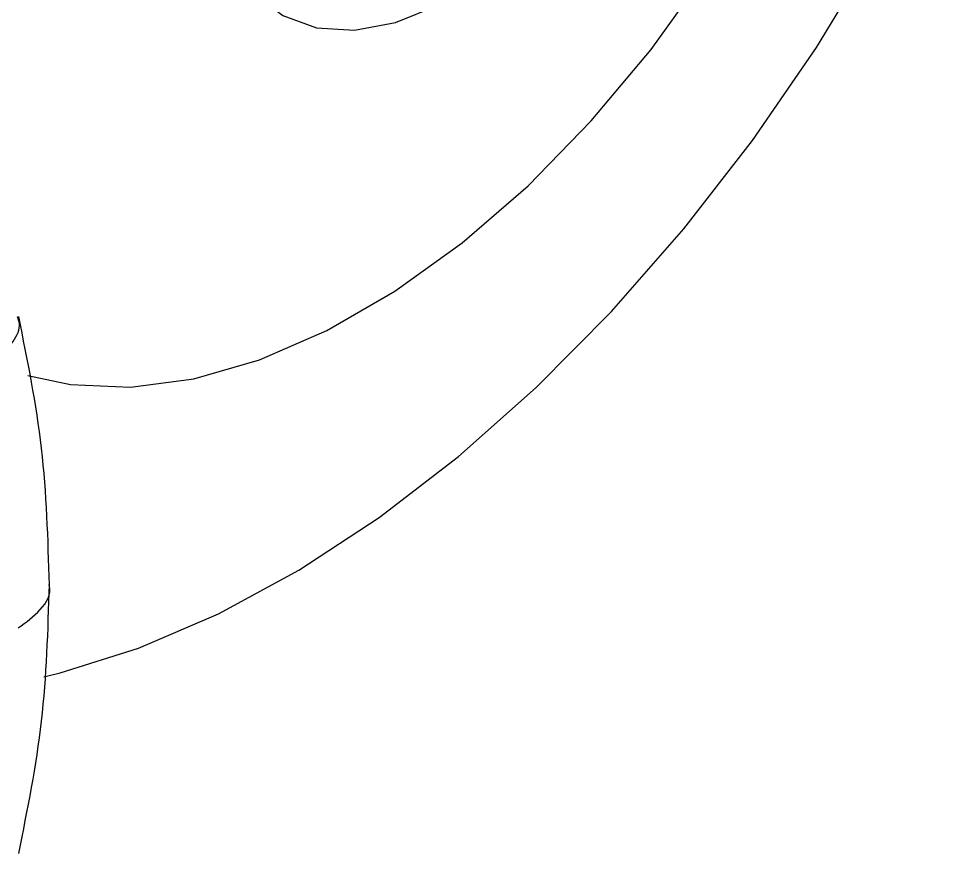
# Model space of a CAD drawing. Extents: x 17.3 to 113.1, y 4.8 to 84.5.
# Drawn here: x 84.577 to 85.763, y 63.886 to 64.953 of the extents above; entities that cross this region are included whole.
import ezdxf

# ---------------------------------------------------------------- set-up
doc = ezdxf.new("R2010")
doc.units = 0
doc.header["$MEASUREMENT"] = 0
doc.layers.add('OBJECT', color=7, linetype='CONTINUOUS')

msp = doc.modelspace()

# ---------------------------------------------------------------- linework, layer by layer
at = {"layer": 'OBJECT', "flags": 128}
for points in [[(85.0132, 65.5989), (84.9641, 65.5409), (84.9203, 65.4763), (84.8833, 65.4072), (84.8543, 65.3359), (84.8342, 65.2646), (84.8236, 65.1956), (84.8229, 65.1312), (84.8322, 65.0734), (84.851, 65.024), (84.8789, 64.9847), (84.9149, 64.9568), (84.9578, 64.941), (85.0063, 64.938), (85.0589, 64.9478), (85.1137, 64.9701), (85.1692, 65.0042), (85.1829, 65.0144)], [(84.6095, 64.112), (84.6303, 64.117), (84.7306, 64.1486), (84.8326, 64.1924), (84.9355, 64.2482), (85.0381, 64.3155), (85.1395, 64.3934), (85.2389, 64.4815), (85.3352, 64.5787), (85.4276, 64.6843), (85.5152, 64.7971), (85.5971, 64.9162), (85.6726, 65.0404), (85.7411, 65.1686), (85.7631, 65.2141)], [(84.5888, 64.4968), (84.6437, 64.4852), (84.7202, 64.4821), (84.8011, 64.4928), (84.8852, 64.517), (84.9713, 64.5544), (85.0581, 64.6045), (85.1441, 64.6665), (85.2283, 64.7394), (85.3092, 64.8222), (85.3857, 64.9136), (85.4566, 65.0122)]]:
    msp.add_lwpolyline(points, dxfattribs=at)
at = {"layer": 'OBJECT'}
for points, knots in [([(84.551, 64.5193), (84.558, 64.5262), (84.5725, 64.5404), (84.5804, 64.5596), (84.5767, 64.569), (84.5756, 64.5718)], [0, 0, 0, 0, 0.396564, 0.822164, 1, 1, 1, 1]), ([(84.6165, 64.2296), (84.6148, 64.288), (84.6114, 64.4042), (84.5886, 64.5165), (84.5773, 64.5723)], [0, 0, 0, 0, 0.502982, 1, 1, 1, 1]), ([(84.5768, 64.1743), (84.5869, 64.1817), (84.6077, 64.1971), (84.6195, 64.2182), (84.6161, 64.2289), (84.6159, 64.2296)], [0, 0, 0, 0, 0.465357, 0.966382, 1, 1, 1, 1]), ([(84.5773, 63.8862), (84.5887, 63.9422), (84.6114, 64.055), (84.6148, 64.1712), (84.6165, 64.2296)], [0, 0, 0, 0, 0.497074, 1, 1, 1, 1])]:
    msp.add_open_spline(points, degree=3, knots=knots, dxfattribs=at)

doc.saveas('drawing.dxf')
